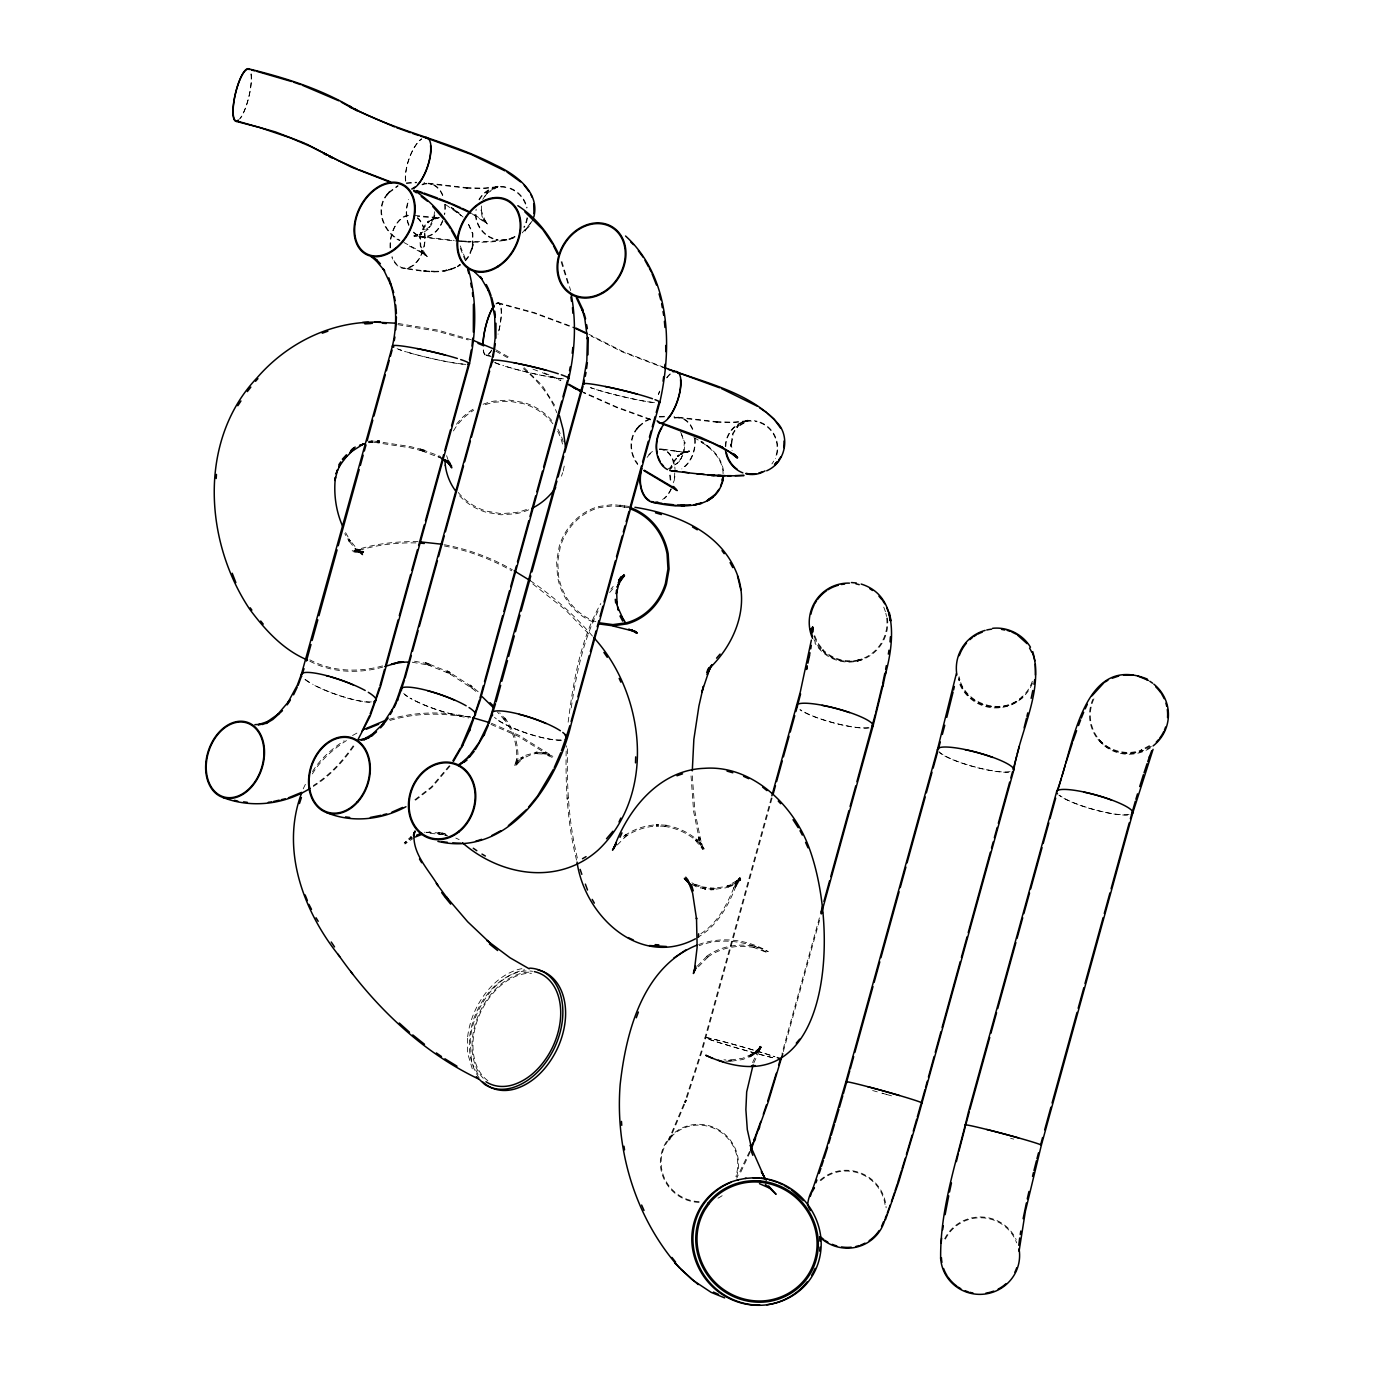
<?xml version="1.0" encoding="UTF-8"?>
<svg xmlns="http://www.w3.org/2000/svg" width="1374" height="1374" viewBox="0 0 1374 1374"><rect width="100%" height="100%" fill="white"/><g stroke="black" fill="none" stroke-linecap="round" stroke-linejoin="round"><path stroke-width="0.75" stroke-dasharray="5 3.75" d="M576.565 860.158C567.239 822.871 565.212 784.09 566.311 745.79M577.338 858.011C568.441 821.412 566.483 783.438 567.582 745.893M467.486 1038.263L467.521 1052.862L473.12 1071.634M434.562 211.768L433.634 218.294L429.272 227.122L429.839 226.435L419.637 234.473L420.976 233.975L413.9 235.744L454.244 240.381M472.347 245.894L472.398 233.528L468.431 224.323M472.879 245.98L472.914 233.391L467.16 221.248M481.467 205.963L481.364 212.558L481.072 209.982L485.743 222.124L483.322 218.827L487.718 223.55L472.124 213.193M568.149 722.174C573.336 681.521 580.36 639.666 600.799 603.529M571.24 707.833C576.153 674.686 582.971 641.194 598.051 611.001M465.168 260.442L469.135 255.203L472.192 246.581M465.546 260.82L469.616 255.478L472.725 246.719M563.237 470.99L564.319 465.666M670.976 466.954L670.598 468.757L673.14 462.677L679.58 455.241L677.622 456.58L682.294 453.351L680.302 454.725L689.456 451.411L682.62 452.956L688.855 452.012L683.462 452.269L681.057 458.401L677.056 463.656L677.657 462.952L667.919 469.084M434.837 215.134L431.556 224.632L427.486 230.008L428.087 229.303L419.86 234.971L421.183 234.456L413.883 236.122C444.3 239.608 475.267 245.311 505.838 240.192M471.677 249.123L472.862 243.353M472.192 249.278L473.412 243.421M669.756 470.114L672.676 462.403L679.237 454.811L677.296 456.151L682.019 452.905L680.027 454.262L689.353 450.878L682.466 452.441L688.838 451.462L676.712 451.393L679.495 451.548L661.529 449.006M771.295 797.865L701.221 1051.282L684.664 1102.377L685.574 1099.921L668.709 1139.699L671.525 1135.405L669.533 1137.5M772.068 798.071L701.977 1051.505L685.403 1102.618L686.313 1100.213L669.413 1140.042L672.126 1135.92L670.134 1138.015M819.385 917.884L781.995 1053.411M819.574 920.168L782.751 1053.635M561.468 476.16L562.653 472.708M752.591 1062.549L760.148 1046.181L756.524 1051.883L760.354 1046.593L755.82 1051.866L759.702 1047.95L748.366 1056.658L758.242 1050.045L754.343 1052.673M753.794 1062.978L761.265 1046.782L757.572 1052.587L761.385 1047.332L756.765 1052.724L760.612 1048.809L749.053 1057.688L759.032 1051.024L755.15 1053.618M749.586 1151.412L736.722 1178.153M750.307 1151.738L739.641 1174.564M303.207 788.831L305.938 783.197M482.721 199.402L488.285 191.02L486.568 192.961L497.938 186.143L494.039 187.517M532.734 220.183L524.954 231.09L529.385 226.023M387.468 193.734C374.157 208.693 383.037 232.361 399.645 240.656M387.897 194.06C374.776 208.796 383.586 232.051 399.937 240.192M484.678 196.637L488.663 191.381L486.963 193.339L498.109 186.658L494.176 188.032M522.12 232.91L530.776 222.932M637.433 427.761C627.763 438.615 629.464 456.288 639.339 466.439M637.862 428.087C629.189 437.825 629.687 453.575 637.673 463.57M312.499 771.587C320.314 758.895 331.787 748.95 344.118 740.775M312.345 773.888C320.657 760.062 333.058 749.345 346.42 740.586M410.483 837.487L411.187 836.491L404.214 842.983L411.496 837.762M411.479 838.14L412.114 837.23L404.918 843.945L415.292 837.024M353.187 745.824C342.401 761.265 329.399 775.468 313.341 785.516M353.857 746.254C342.607 762.33 328.953 777.169 311.967 787.25M449.35 765.644L431.264 787.01L412.423 801.66M449.985 766.091L431.814 787.577L412.835 802.33M388.602 192.446L397.893 185.524M388.997 192.824L398.117 186.022M638.567 426.472L644.87 421.097L649.988 418.744M638.962 426.85L645.162 421.56L650.194 419.242M697.357 966.059L707.335 955.909L705.635 957.077C719.873 946.205 738.972 942.633 756.284 946.858L753.897 946.222M698.404 966.798L708.16 956.854L706.425 958.056C720.354 947.407 739.075 943.904 756.043 948.043L753.605 947.407L767.671 952.749L755.717 946.738M610.898 589.102L613.199 586.423M609.627 592.503L614.144 587.265M617.304 844.958L627.059 835.134L624.157 837.59C634.067 830.136 646.33 826.135 658.696 825.997L656.274 825.877L666.235 826.427L663.797 826.289C676.266 827.869 688.134 833.314 697.442 841.764L694.076 838.741L703.076 849.579L699.194 842.743L702.131 848.273L698.284 837.642L699.967 842.554L693.612 811.399L690.967 774.833M386.403 195.005L389.666 191.192M386.833 195.331L390.044 191.587M636.368 429.032L639.631 425.219M636.797 429.358L640.009 425.614M524.576 230.712L528.956 225.697M1021.706 697.253L1022.462 696.584C1002.9 715.665 966.3 705.377 959.533 678.893L959.808 679.735L959.086 676.592M1022.239 697.837L1022.995 697.168C1003.02 716.644 965.682 706.133 958.777 679.117L959.052 679.958L958.313 676.747M623.556 836.543L626.218 834.207L623.384 836.594C633.483 829.003 646.003 824.932 658.61 824.778L656.257 824.658L666.321 825.224L663.934 825.087C676.661 826.701 688.786 832.249 698.284 840.871L694.952 837.9L704.141 848.96L700.293 842.176L703.299 847.827L699.469 837.264L701.187 842.296L694.866 811.261L692.238 774.867M700.895 933.685C719.255 921.885 728.34 901.739 736.138 882.245L733.493 888.154L739.693 877.763L735.142 883.001L740.208 877.711L734.85 882.417L739.985 878.879L727.327 886.093L732.445 884.306L725.403 886.642L710.581 888.6L715.699 888.463L700.723 886.677L705.944 888.171L693.612 883.568M457.353 266.316L460.05 264.478C443.51 275.59 421.99 270.42 403.664 267.93M457.628 266.796L460.376 264.907C443.733 276.14 422.041 270.987 403.595 268.462M697.013 937.772C717.949 925.99 729.13 904.315 737.323 882.692L734.626 888.72L740.723 878.501L736.086 883.86L741.136 878.57L735.657 883.379L740.775 879.858L727.859 887.209L732.96 885.423L725.764 887.827L710.65 889.82L715.734 889.682L700.465 887.862L705.652 889.339L691.328 883.843L696.652 887.037M1149.368 745.601L1140.935 750.221L1141.966 749.809C1126.817 755.923 1108.251 751.028 1098.084 738.233L1098.891 739.298M1149.832 746.254L1141.227 750.943L1142.241 750.548C1126.783 756.782 1107.839 751.801 1097.465 738.748L1098.29 739.796M352.534 735.519L359.232 731.792M752.179 1054.081L742.424 1058.358L727.619 1060.367L731.432 1060.23L723.909 1059.835M752.849 1055.146L742.802 1059.526L729.594 1061.432M671.147 468.5L669.808 468.998L680.233 460.805L679.649 461.475L684.115 452.458L684.905 442.428L684.973 443.338L680.233 430.938M439.491 217.384L430.354 220.699L432.329 219.325L427.658 222.554L429.615 221.214L423.175 228.651L420.65 234.731L421.011 232.927L419.963 237.96L420.341 236.156L420.805 245.98L425.682 254.997L422.694 252.06L427.572 256.096L420.289 250.858L422.78 252.644L403.887 242.494M508.912 238.956L513.429 237.393M509.05 239.488L513.584 237.908M743.987 421.543L747.903 420.169L736.533 426.988L738.233 425.047L732.686 433.428L730.796 446.636L730.504 444.06L732.084 450.569M744.141 422.058L748.057 420.702L736.911 427.366L738.628 425.425L733.184 433.634L731.329 446.584L731.037 444.008L732.582 450.38M698.645 944.556C721.281 936.106 747.611 939.404 768.238 951.684C747.009 941.619 721.659 936.982 699.16 945.69M857.118 660.379L863.198 658.575L861.756 659.022M857.307 661.152L863.456 659.331L862.03 659.76M389.185 719.392C415.549 711.509 444.008 710.993 470.75 717.245M390.01 720.423C415.395 712.866 442.737 712.316 468.551 717.984M436.314 218.088L432.655 218.93L438.89 217.968M435.661 217.71L427.331 222.124L429.289 220.785L424.566 225.576L420.118 234.576L420.478 232.79L419.431 237.874L419.791 236.07L420.289 246.101L422.694 252.369L421.423 249.965L425.287 255.358L422.299 252.421L427.28 256.543L419.963 251.287L422.488 253.108L406.223 244.332M443.733 270.661L446.808 269.974M448.216 269.63L451.393 268.926M443.802 271.193L446.962 270.506M448.302 270.163L451.548 269.441M382.539 665.909C358.717 672.625 331.907 671.731 309.837 659.829M382.831 667.077C358.751 673.861 331.649 672.951 309.339 660.928M497.233 186.795L482.326 188.135L464.326 187.585L467.177 187.723L424.085 182.69M497.319 187.328L482.326 188.685L464.309 188.118L467.126 188.255L424.016 183.223M505.752 239.66L488.783 241.515L468.087 241.309M747.198 420.822L732.273 422.162L714.274 421.612L717.142 421.749L674.05 416.717M747.284 421.371L732.29 422.711L714.274 422.144L717.073 422.282L673.981 417.249M858.544 659.949C845.886 662.869 831.991 658.85 822.854 649.627L823.661 650.52L817.805 642.912L814.043 634.084L814.559 636.54M858.716 660.722C845.8 663.711 831.631 659.606 822.305 650.194L823.112 651.07L817.118 643.307L813.837 635.836M368.885 441.552L372.423 441.071L368.575 441.209M369.005 442.754L372.526 442.273L368.61 442.411M426.558 832.541L430.217 832.06L424.463 832.249M406.326 182.879L416.494 182.192M406.412 183.412L416.494 182.742M659.348 416.511L666.442 416.219M659.434 417.043L666.459 416.769M437.087 217.521L413.505 215.289M437.087 218.071L417.301 216.457M368.472 441.226L379.636 440.848L373.917 441.054L410.362 446.584L425.476 450.449L419.413 448.68L440.659 456.477M368.438 442.428L379.688 442.05L373.848 442.256L410.087 447.769L425.184 451.634L419.001 449.813L444.128 459.277M418.057 541.648C396.657 541.287 375.068 543.572 354.732 550.527L360.572 549.394L352.156 550.854L363.784 551.489L357.326 550.407L362.53 552.056L355.608 548.655L363.595 553.98L355.797 547.47L348.773 538.814L350.456 541.167L343.981 529.78M415.927 542.902C395.317 542.541 374.587 545.049 355.007 551.678L360.727 550.579L352.208 552.073L363.612 552.674L357 551.575L362.083 553.19L355.007 549.703L362.839 554.924L354.921 548.329L347.794 539.535L349.443 541.837L344.771 533.61M426.335 832.232L443.459 833.228L437.945 832.507L447.718 834.722L442.548 833.125L446.533 834.499M430.045 833.4L443.304 834.413L437.688 833.692L447.409 835.89L442.136 834.258M456.031 240.519L464.172 241.085M461.303 241.463L464.172 241.618M468.036 241.841L470.973 241.996M423.484 270.712L426.215 270.85M431.299 271.107L434.287 271.262M423.415 271.245L426.198 271.399M431.247 271.64L434.304 271.794M725.712 1061.14L731.483 1061.449M461.372 240.931L470.973 241.463M629.275 506.456L612.77 504.584L598.755 506.508A58.962 54.668 -81.7 0 0 559.218 546.509L556.607 561.451L557.518 576.616A62.414 57.88 -81.7 0 0 595.509 622.851M629.137 507.659L612.77 505.804L599.047 507.676A57.777 53.586 -81.7 0 0 560.283 546.886L557.724 561.519L558.617 576.376A61.16 56.712 -81.7 0 0 595.852 621.701M414.519 661.22L430.526 664.226L425.373 662.594L451.754 673.191L447.34 670.873L473.583 687.824L470.148 685.008L478.221 691.792M412.303 662.216L430.217 665.394L424.944 663.728L451.222 674.291L446.722 671.903L472.862 688.803L469.358 685.918L477.413 692.685M398.099 323.474L437.585 330.052L472.519 340.082M397.876 324.659L437.31 331.237L468.208 339.928M661.444 449.538L686.45 452.424L683.462 452.269L684.355 442.497L684.441 443.407L681.521 434.047M619.829 505.065L626.784 506.474M619.691 506.267L626.51 507.659M444.42 544.739C468.225 549.239 491.325 557.689 512.33 569.763M444.369 545.959C467.967 550.424 490.862 558.84 511.695 570.794M498.041 302.727L534.383 312.654L576.17 328.18M497.92 303.259L534.228 313.169L575.946 328.678M486.379 354.904L490.26 355.832M486.259 355.437L494.039 357.292M664.569 367.579L622.92 351.555L588.914 334.311M666.407 368.782L622.697 352.053L591.215 336.132M650.623 419.328L616.737 406.979L583.503 392.191M650.434 419.843L616.531 407.477L583.28 392.689M491.411 723.274L518.874 735.296L552.88 756.353L543.039 752.265L546.268 752.969L534.709 752.402L537.234 752.025L525.795 755.236L520.557 758.19L523.013 756.748L514.683 764.648L517.311 761.574L514.597 765.988L516.796 758.465L516.452 761.643C517.981 746.34 513.344 730.659 503.743 718.654L505.701 721.333L497.457 712.041M490.965 724.407L518.273 736.327L552.314 757.418L542.678 753.416L546.079 754.171L534.744 753.605L537.457 753.21L531.721 754.326L521.124 759.238L523.717 757.727L515.559 765.455L518.307 762.244L515.645 766.572L517.998 758.62L517.654 761.728C519.217 746.151 514.494 730.178 504.722 717.932L506.628 720.56L499.724 712.78M532.992 369.177L538.642 371.289M544.344 372.921L560.918 380.1M542.335 372.697L560.695 380.598M437.963 456.46L442.583 458.572M455.824 838.071L459.139 839.583M496.272 350.044L511.128 358.494M495.688 351.109L507.607 357.687M471.832 213.657L487.375 223.962L482.892 219.136L485.297 222.433L482.119 216.542L480.677 209.243M445.64 204.606L461.097 215.563M693.853 437.602C707.696 444.918 722.999 456.872 723.085 474.082M691.912 882.795L697.253 885.99M530.227 580.635C553.31 596.247 574.298 614.968 592.469 636.093M532.82 583.95L564.903 609.352L590.133 635.303M452.527 208.213L465.047 218.689M723.463 470.732C721.779 457.782 711.766 447.907 701.169 441.294L703.711 443.132M451.204 207.268L453.746 209.106M456.512 211.081L459.139 212.97M450.93 207.732L453.403 209.518M456.22 211.527L458.796 213.382M706.459 445.107L709.087 446.997M700.877 441.758L703.368 443.544M706.167 445.554L708.744 447.409M487.907 1080.771C475.095 1071.273 471.832 1053.806 473.257 1038.761A56.111 36.789 -66.8 0 1 481.398 1010.732C489.488 994.656 502.747 979.937 520.42 974.647A66.192 43.401 -66.8 0 1 531.463 973.307M524.095 367.682L542.249 385.544L555.491 406.567M523.357 368.644C537.732 380.409 549.961 395.265 556.779 412.647M483.27 1078.264C473.412 1067.924 471.127 1052.673 472.347 1038.95A57.261 37.545 -66.8 0 1 480.66 1010.337C488.921 993.934 502.437 978.923 520.488 973.513A67.549 44.294 -66.8 0 1 531.755 972.157M478.066 1074.348L472.519 1064.111M479.097 1077.834C470.938 1066.344 468.414 1051.591 469.599 1037.765A57.261 37.545 -66.8 0 1 477.912 1009.151C486.173 992.749 499.689 977.738 517.74 972.328A67.549 44.294 -66.8 0 1 532.597 971.315M460.29 245.929L465.614 259.394M460.342 248.162L464.859 259.617M561.897 261.575L570.691 290.584M561.159 261.85L568.905 286.771M446.619 455.67L447.752 459.019M670.77 480.007L670.031 473.463M670.237 480.127L669.499 473.463M471.402 1060.831L470.234 1039.448A60.233 39.485 -66.8 0 1 478.976 1009.358C487.633 992.165 501.785 976.416 520.694 970.748A70.521 46.235 -66.8 0 1 524.679 969.855M568.338 797.762L568.372 798.62M567.084 797.796L567.119 798.672M820.707 1180.695A38.747 38.008 27.9 0 1 885.337 1207.832M820.175 1180.111A39.537 38.781 27.9 0 1 886.127 1207.798M891.554 1095.834A39.537 1.288 15.6 0 1 882.039 1093.206M877.299 1091.866A39.537 1.288 15.6 0 1 872.645 1090.527M886.762 1094.494A38.747 1.254 15.6 0 1 882.074 1093.189M1008.602 772.171A39.554 7.351 15.3 0 1 972.122 766.297A39.554 7.351 15.3 0 1 939.713 752.797M1010.079 771.638A38.764 7.214 15.3 0 1 972.191 766.177A38.764 7.214 15.3 0 1 939.112 751.681M1032.509 683.05A39.537 39.417 48.5 0 1 958.537 681.367M1032.338 681.246A38.747 38.627 48.5 0 1 958.777 679.563M495.997 304.032A26.501 6.836 -76.6 0 1 497.938 334.054M491.583 350.044A26.501 6.836 -76.6 0 1 483.15 347.811M496.083 303.517A27.051 6.973 -76.6 0 1 498.058 334.14M491.583 350.473A27.051 6.973 -76.6 0 1 482.978 348.206M658.404 394.338A27.051 10.116 -71.6 0 1 659.537 391.143M666.785 377.524A27.051 10.116 -71.6 0 1 671.577 372.732M658.593 394.39A26.501 9.91 -71.6 0 1 659.709 391.264M666.819 377.919A26.501 9.91 -71.6 0 1 671.508 373.23M725.283 446.447A27.051 26.158 76.2 0 1 757.022 421.217M760.166 422.179A27.051 26.158 76.2 0 1 775.623 458.435M725.798 446.481A26.518 25.642 76.2 0 1 756.919 421.749M759.994 422.694A26.518 25.642 76.2 0 1 775.142 458.229M773.699 461.166A26.518 25.642 76.2 0 1 771.896 463.897M683.96 418.864A27.051 19.339 -82.1 0 1 692.788 429.049M695.072 438.306A27.051 19.339 -82.1 0 1 681.813 468.912M674.428 417.627A27.051 19.339 -82.1 0 1 681.693 417.936M683.788 419.379A26.501 18.961 -82.1 0 1 692.444 429.341M694.677 438.426A26.501 18.961 -82.1 0 1 681.693 468.414M674.462 418.16A26.501 18.961 -82.1 0 1 681.573 418.452M659.348 448.937A27.051 17.244 -80.7 0 1 675.046 469.547M674.857 476.246A27.051 17.244 -80.7 0 1 673.603 482.892M671.319 489.11A27.051 17.244 -80.7 0 1 664.363 498.659M648.734 454.76A27.051 17.244 -80.7 0 1 652.787 451.256M659.314 449.47A26.501 16.9 -80.7 0 1 674.376 466.525M674.737 472.931A26.501 16.9 -80.7 0 1 673.277 482.755M671.044 488.835A26.501 16.9 -80.7 0 1 662.199 499.741M647.12 457.387A26.501 16.9 -80.7 0 1 652.89 451.754M250.961 74.23A26.501 6.836 -76.6 0 1 248.402 98.413A26.501 6.836 -76.6 0 1 239.402 119.109M251.15 73.818A27.051 6.973 -76.6 0 1 240.467 118.216M405.485 181.162A27.051 10.116 -71.6 0 1 421.629 138.705M405.742 180.801A26.501 9.91 -71.6 0 1 421.56 139.186M515.078 236.86A27.051 26.158 76.2 0 1 496.014 239.797M492.888 238.836A27.051 26.158 76.2 0 1 475.352 212.438M478.908 199.573A27.051 26.158 76.2 0 1 507.109 187.208M510.235 188.169A27.051 26.158 76.2 0 1 527.101 207.817M527.479 217.934A27.051 26.158 76.2 0 1 524.233 227.431M514.803 236.397A26.518 25.642 76.2 0 1 496.134 239.282M493.06 238.337A26.518 25.642 76.2 0 1 476.16 209.157M479.354 199.848A26.518 25.642 76.2 0 1 507.006 187.723M510.063 188.667A26.518 25.642 76.2 0 1 526.586 207.938M526.963 217.848A26.518 25.642 76.2 0 1 523.769 227.157M433.995 184.837A27.051 19.339 -82.1 0 1 443.871 197.925M445.107 204.279A27.051 19.339 -82.1 0 1 444.678 214.361M442.892 220.836A27.051 19.339 -82.1 0 1 419.774 236.465M417.507 235.538A27.051 19.339 -82.1 0 1 413.368 232.481M408.696 225.353A27.051 19.339 -82.1 0 1 408.628 199.522M422.041 184.339A27.051 19.339 -82.1 0 1 431.728 183.91M433.841 185.335A26.501 18.961 -82.1 0 1 443.51 198.165M444.729 204.382A26.501 18.961 -82.1 0 1 444.3 214.275M442.548 220.63A26.501 18.961 -82.1 0 1 419.894 235.933M417.679 235.023A26.501 18.961 -82.1 0 1 411.857 230.008M409.023 225.044A26.501 18.961 -82.1 0 1 408.971 199.745M422.11 184.855A26.501 18.961 -82.1 0 1 431.608 184.425M417.593 217.659A27.051 17.244 -80.7 0 1 419.07 259.205A27.051 17.244 -80.7 0 1 391.848 257.075M390.079 247.904A27.051 17.244 -80.7 0 1 409.4 214.911M417.387 218.14A26.501 16.9 -80.7 0 1 418.847 258.844A26.501 16.9 -80.7 0 1 392.174 256.783M390.422 247.784A26.501 16.9 -80.7 0 1 411.496 215.512M945.381 1239.142A38.747 37.905 -8.9 0 1 1016.64 1242.869M944.659 1238.798A39.537 38.678 -8.9 0 1 1016.159 1239.588M1013.703 1139.098A38.747 1.271 14.9 0 1 1010.646 1138.325M1127.625 815.005A39.554 7.351 15.7 0 1 1091.248 808.891A39.554 7.351 15.7 0 1 1058.873 795.134M1129.084 814.49A38.764 7.196 15.7 0 1 1093.652 809.423A38.764 7.196 15.7 0 1 1059.594 795.271M1150.416 747.834A39.537 39.314 -37.8 0 1 1092.794 699.383M1151.326 746.271A38.747 38.524 -37.8 0 1 1094.202 698.215M561.519 740.243A39.537 8.089 18.5 0 1 498.058 720.405M560.867 739.951A38.747 7.935 18.5 0 1 498.676 720.508M496.358 718.86A38.747 7.935 18.5 0 1 494.52 717.331M652.564 402.462A39.554 3.074 13.5 0 1 590.27 387.623M654.453 402.548A38.764 3.006 13.5 0 1 590.889 387.726M470.303 716.799A39.537 7.797 19 0 1 409.95 698.129M407.082 696.36A39.537 7.797 19 0 1 404.677 694.677M469.65 716.507A38.747 7.643 19 0 1 410.5 698.198M407.7 696.481A38.747 7.643 19 0 1 403.509 693.286M561.537 378.777A39.554 3.263 13.1 0 1 502.249 365.364M499.226 364.35A39.554 3.263 13.1 0 1 494.537 362.53M563.443 378.829A38.764 3.195 13.1 0 1 502.815 365.45M499.861 364.453A38.764 3.195 13.1 0 1 495.258 362.667M699.091 1201.615A38.747 37.854 43.5 0 1 661.375 1158.127A38.747 37.854 43.5 0 1 707.747 1126.199A38.747 37.854 43.5 0 1 735.777 1176.367M722.14 1195.689A39.537 38.627 43.5 0 1 717.967 1198.18M699.091 1202.405A39.537 38.627 43.5 0 1 660.585 1158.024A39.537 38.627 43.5 0 1 707.919 1125.443A39.537 38.627 43.5 0 1 736.516 1176.625M772.841 1057.74A39.537 1.305 15.9 0 1 729.714 1045.854A39.537 1.305 15.9 0 1 705.188 1037.525M705.704 1037.507A39.537 1.305 15.9 0 1 735.433 1044.893A39.537 1.305 15.9 0 1 774.936 1056.761M772.24 1057.568A38.747 1.271 15.9 0 1 729.989 1045.906A38.747 1.271 15.9 0 1 705.944 1037.748M706.459 1037.731A38.747 1.271 15.9 0 1 735.588 1044.979A38.747 1.271 15.9 0 1 774.301 1056.589M869.089 727.945A39.554 7.351 15 0 1 833.898 723.016A39.554 7.351 15 0 1 799.874 709.671M868.402 727.705A38.764 7.196 15 0 1 833.932 722.879A38.764 7.196 15 0 1 800.561 709.791M887.484 617.974A39.537 39.262 73.2 0 1 814.816 642.809M886.694 618.077A38.747 38.472 73.2 0 1 813.94 639.545M883.722 607.153A38.747 38.472 73.2 0 1 885.388 611.722M885.818 613.285A38.747 38.472 73.2 0 1 886.47 616.462M369.572 702.234A39.537 7.66 19.3 0 1 312.156 684.132M309.081 682.346A39.537 7.66 19.3 0 1 304.324 678.996M371.306 701.874A38.747 7.505 19.3 0 1 312.688 684.2M309.665 682.431A38.747 7.505 19.3 0 1 303.465 677.708M465.855 364.385A39.554 3.349 13 0 1 404.506 351.366M401.191 350.301A39.554 3.349 13 0 1 398.34 349.288M401.792 350.387A38.764 3.28 13 0 1 396.708 348.515M462.866 364.041A38.764 3.28 13 0 1 405.038 351.452M456.477 424.24A58.962 55.321 -18.9 0 1 476.263 407.425M483.116 404.265A58.962 55.321 -18.9 0 1 494.005 401.122L509.067 400.04L523.872 402.565A62.414 58.567 -18.9 0 1 552.726 421.646M557.878 429.117A62.414 58.567 -18.9 0 1 563.357 442.428M528.681 509.84A58.962 55.321 -18.9 0 1 516.04 513.704L500.978 514.786L486.173 512.262A62.414 58.567 -18.9 0 1 458.487 494.588M458.263 492.476A61.16 57.399 -18.9 0 0 486.551 511.145L501.046 513.636L515.817 512.571A57.777 54.221 -18.9 0 0 528.2 508.792M557.672 431.23A61.16 57.399 -18.9 0 1 562.979 446.172M552.88 423.759A61.16 57.399 -18.9 0 0 523.477 403.681L508.981 401.191L494.228 402.256A57.777 54.221 -18.9 0 0 481.827 406.034M453.454 430.921A57.777 54.221 -18.9 0 1 473.635 410.276M521.931 968.67A70.521 46.235 -66.8 0 0 517.946 969.563C499.037 975.214 484.885 990.98 476.228 1008.173A60.233 39.485 -66.8 0 0 467.486 1038.263"/><path stroke-width="1.5" d="M679.701 1268.15C635.647 1218.652 614.985 1150.399 620.155 1084.618C625.96 1032.114 642.723 967.279 696.618 945.26M396.399 317.068L395.798 329.76M698.524 937.257L698.593 933.822M616.273 844.237L612.495 850.163L616.359 842.743L613.663 848.754C627.626 809.338 659.486 769.887 704.364 768.324C745.447 765.249 781.205 794.533 800.338 828.711C841.335 900.039 841.386 1118.196 705.721 1055.266L712.728 1058.444M692.29 770.848L693.853 739.401L698.919 706.013L703.385 686.399L701.959 691.861L709.74 668.64L707.112 674.531L711.869 665.05M495.911 338.193L495.962 323.251M635.492 762.862L635.698 756.868M812.463 631.473L812.704 626.87L812.274 632.779M216.199 478.496L216.457 474.408M1035.395 675.046L1035.361 664.054M587.986 354.835L588.209 337.557L588.312 339.172M664.741 368.472L664.999 364.265M890.043 641.881L890.404 636.849M533.988 213.623L533.713 203.713M783.953 447.649L784.039 441.054M941.19 1243.144L941.602 1238.111M1019.061 1251.285L1025.382 1211.301L1041.355 1145.195L1132.829 812.755L1153.078 749.311M471.969 346.093L472.759 338.107M473.343 332.113L473.412 304.324M616.256 593.705L616.617 590.064L617.115 604.732L615.896 599.699L618.386 610.125M495.293 343.861L493.232 357.051M572.202 353.29L572.838 347.45M1018.769 1245.308L1019.697 1237.957M586.578 368.524L587.368 362.65M663.041 381.182L663.608 376.94M1033.987 684.286L1034.691 679.804M942.667 1229.764L943.285 1225.831M1020.247 1234.487L1020.796 1231.018M811.364 640.112L800.338 691.792L771.862 795.804M810.729 648.854L811.295 645.402M888.343 654.127L888.978 650.211M616.376 593.723L619.434 581.391L617.098 587.282L624.071 574.676L619.863 581.047L624.535 575.62L618.18 582.679M945.123 1214.668L948.713 1195.861M394.252 340.632L394.922 337.008M469.393 359.851L471.23 350.026M809.234 656.703L809.99 652.77M885.629 669.293L886.333 665.583M885.406 674.342C893.701 644.148 899.609 595.921 861.154 584.053M568.029 378.314L568.767 374.484M569.506 370.654L570.244 366.824M1023.115 1218.704L1026.378 1202.971M722.312 479.921L722.827 477.379L722.157 480.608M653.543 502.489C676.626 507.865 715.906 510.922 722.672 480.745M722.844 480.007L723.359 477.448L722.157 483.304M583.641 384.188L584.448 380.272M585.255 376.356L586.045 372.457M533.833 217.006C540.291 191.776 515.01 174.017 495.275 164.932C450.157 141.591 399.353 132.282 354.303 108.752L356.862 110.092L348.979 105.918L351.607 107.309C319.695 88.503 283.886 77.408 248.076 68.7M807.105 666.957L806.572 669.481L807.328 665.875M821.274 913.968L872.988 726.211L883.43 683.565M807.895 663.178L809.492 655.638M882.658 683.428L884.839 673.191M882.898 686.141L886.041 671.268M956.39 673.518L937.497 749.397L845.903 1081.785L826.822 1147.05L812.532 1189.609M1031.153 698.336L1032.801 690.521M949.503 1192.065L951.461 1182.945M953.556 690.057L954.363 686.502M1027.254 1198.884L1028.954 1191.498M882.125 685.952L875.873 712.093M953.075 692.067L946.789 717.417M1026.928 716.386L1027.769 712.866M956.39 1161.614L958.331 1153.61M1032.527 1176.367L1033.454 1172.52M1024.094 727.877L1026.515 718.138M958.846 1151.567L965.183 1127.109M1033.952 1170.562L1036.425 1160.79M798.105 703.454L800.595 693.904M856.878 781.703L875.358 714.085M942.341 734.437L944.762 725.283M1017.344 753.897L1019.353 746.254M1147.29 679.065C1080.651 652.152 1072.854 752.797 1056.64 791.699L968.55 1111.497C957.094 1160.068 939.747 1208.931 940.675 1259.305M1036.923 1158.832L1038.486 1152.889M965.716 1125.066L969.305 1111.703M1040.582 1144.989L1042.591 1137.517M938.27 749.603L940.314 741.977M1013.085 769.698L1016.829 755.803M306.471 661.014L311.005 644.543M312.138 640.439L317.823 619.846M318.957 615.724L337.094 549.858M338.227 545.736L359.215 469.582M360.349 465.46L363.183 455.172M364.316 451.05L366.016 444.867M367.15 440.762L372.818 420.169M373.951 416.047L385.287 374.879M386.42 370.774L389.254 360.469M390.388 356.364L392.088 350.181M379.928 685.918L384.48 669.413M385.613 665.274L398.134 619.846M399.267 615.707L410.637 574.418M411.771 570.279L417.473 549.634M418.606 545.512L424.291 524.851M425.425 520.729L443.63 454.639M444.764 450.517L450.449 429.856M451.599 425.734L468.654 363.784M405.09 678.138L411.341 655.484M412.475 651.362L418.143 630.752M419.276 626.63L437.447 560.695M438.581 556.573L444.266 535.963M445.399 531.841L463.553 465.906M464.687 461.784L470.372 441.174M471.505 437.052L489.659 371.117M490.793 366.995L492.51 360.812M479.955 698.078L483.356 685.695M484.507 681.573L502.678 615.552M503.811 611.43L509.496 590.803M510.647 586.664L516.315 566.036M517.466 561.914L528.818 520.66M529.952 516.538L535.637 495.894M536.77 491.772L542.455 471.145M543.589 467.023L561.777 401.002M562.911 396.88L567.462 380.375M496.134 701.874L500.686 685.368M501.819 681.246L507.504 660.619M508.638 656.497L514.323 635.853M515.456 631.731L520.007 615.226M521.141 611.104L530.793 576.032M531.927 571.91L556.934 481.14M558.067 477.018L563.752 456.391M564.886 452.252L583.074 386.249M571.069 721.556L576.736 700.946M577.87 696.824L589.223 655.621M590.356 651.499L596.041 630.889M597.175 626.767L598.875 620.584M600.009 616.462L602.842 606.157M603.993 602.035L615.346 560.815M616.479 556.71L622.147 536.1M623.281 531.978L624.981 525.795M626.115 521.673L628.966 511.368M630.099 507.246L641.452 466.026M642.585 461.904L648.253 441.312M649.387 437.19L651.104 431.007M652.238 426.885L655.072 416.58M656.205 412.458L658.472 404.214M773.201 793.949L775.468 785.705M776.602 781.583L782.27 760.99M783.42 756.868L789.088 736.258M790.222 732.136L794.756 715.665M795.889 711.543L797.607 705.36A38.764 7.196 15 0 0 797.435 706.253M821.085 911.701L822.786 905.5M823.919 901.378L829.604 880.751M830.738 876.612L848.926 810.591M850.059 806.469L855.744 785.842M850.3 1068.955L853.701 1056.589M854.834 1052.467L873.005 986.532M874.139 982.41L879.807 961.817M880.94 957.695L899.111 891.76M900.245 887.638L905.913 867.046M907.046 862.924L925.217 796.989M926.351 792.867L932.019 772.257M933.152 768.135L937.686 751.664M925.561 1087.435L927.278 1081.235M928.412 1077.113L934.097 1056.486M935.23 1052.347L940.915 1031.719M942.049 1027.597L960.237 961.577M961.371 957.455L967.056 936.81M968.189 932.688L990.345 852.223M991.496 848.101L993.196 841.901M994.329 837.779L997.181 827.457M998.314 823.335L1009.667 782.081M1010.817 777.942L1012.518 771.759M969.872 1109.642L989.761 1037.439M990.912 1033.317L996.579 1012.672M997.73 1008.55L1015.901 942.53M1017.052 938.408L1022.737 917.763M1023.87 913.641L1029.555 893.014M1030.689 888.892L1042.059 847.621M1043.192 843.499L1048.877 822.854M1050.011 818.732L1055.696 798.105M1044.669 1129.84L1050.904 1107.186M1052.055 1103.064L1077.01 1012.398M1078.161 1008.276L1083.828 987.683M1084.962 983.561L1103.116 917.626M1104.267 913.504L1109.934 892.894M1111.068 888.789L1129.222 822.854M1130.373 818.732L1135.336 801.179M843.344 1093.824L849.785 1070.81M921.284 1102.824L924.994 1089.496M885.491 1219.683L898.562 1182.499L918.055 1117.234L1013.84 769.904C1019.783 731.208 1043.931 691.122 1032.767 651.637M917.3 1117.01L920.717 1104.851M750.994 1149.969L768.427 1101.364L782.751 1053.635M839.462 1107.427L842.794 1095.782M913.246 1131.18L916.716 1119.037M1057.963 789.93L1061.363 778.079M778.629 1065.194L780.38 1059.114A38.747 1.271 15.9 0 0 779.642 1058.581M835.031 1122.627L838.896 1109.368M912.078 1135.13L906.376 1154.469M831.236 1135.319L834.482 1124.43M1061.93 776.19L1065.331 764.837M1135.869 799.273L1137.5 793.846M776.293 1073.283L767.671 1101.124M753.107 1064.833L746.683 1091.883L745.876 1109.625L747.301 1129.583L752.093 1150.742L750.221 1145.246L764.476 1177.552L761.333 1171.644L766.263 1180.266M828.797 1143.305L830.617 1137.329M901.962 1168.965L905.243 1158.265M824.108 1158.316L827.577 1147.29M897.806 1182.258L901.43 1170.751M1065.88 763.068L1072.39 742.87M1139.681 786.581L1143.426 774.661M493.026 711.612L495.516 703.814M566.672 735.622L569.866 725.609M821.549 1166.251L823.473 1160.309M895.024 1190.88L897.256 1183.976M301.593 793.107C280.296 849.561 303.499 911.769 339.722 956.579M299.463 803.532L301.421 797.504M401.345 689.593L404.471 680.044M474.751 714.325L479.389 700.139M302.194 674.325L304.049 668.691M375.772 698.524L379.327 687.721M1144.027 772.823L1147.05 763.686M763.309 1114.262L766.434 1104.885M819.162 1173.43L820.913 1168.244M891.434 1201.632L894.474 1192.598M720.56 486.276L721.642 483.15M760.852 1121.321L753.742 1140.832L754.824 1137.947M488.989 723.308L492.407 713.553A38.747 7.935 18.5 0 0 492.527 714.635M561.434 750.771L566.036 737.615M1073.008 740.964L1076.615 730.693M1147.737 761.711L1149.798 755.82M815.933 1182.756L816.912 1179.974M890.3 1204.861L887.261 1213.173M396.485 700.654L404.334 677.914L491.737 360.623L493.901 349.408L495.121 338.141L494.726 315.951L494.898 317.394L490.93 297.643L487.667 288.746L488.732 291.151L480.247 276.569L482.137 279.18L474.167 271.571M400.658 691.483L397.223 700.946L397.756 699.795M474.047 716.249L461.338 746.426M469.358 731.123L480.144 700.362L568.802 378.485C574.95 351.126 576.445 322.495 571.326 294.826M298.106 685.386L301.507 676.163M370.121 713.965L375.171 700.311A38.747 7.505 19.3 0 1 374.449 701.049M636.282 1017.773L638.395 1012.037M754.463 1141.141L755.563 1138.204M758.826 1129.308L759.753 1126.852M1078.521 725.524L1080.617 719.942M1149.265 757.177L1151.738 750.633M750.977 1147.891L753.055 1142.601M1081.304 718.087L1083.691 712.299M885.354 1217.948L886.522 1215.166M488.32 725.249L483.803 735.571L484.558 733.922L475.318 749.637M554.272 767.534L560.764 752.66M620 837.316L621.993 832.884M619.021 821.978L620.808 818.08M1085.202 708.847L1087.315 704.295M391.916 710.444L397.034 699.469M394.149 707.507L396.451 702.578M453.54 761.23L462.763 745.24M462.025 746.803L469.908 729.955M706.683 672.47L708.795 667.953M293.572 694.815L297.196 687.258M361.912 731.5L369.4 715.906M414.158 833.812L413.437 835.289L415.051 831.012L413.849 835.667L414.227 832.404C411.582 853.168 428.448 869.33 438.117 885.783L436.331 883.362L448.336 899.592L446.395 896.93L467.658 921.748L490.226 943.148L486.843 940.383L510.029 957.781L529.248 968.825M553.516 769.182L537.56 796.027L528.526 807.156M392.638 708.864L381.886 725.283L383.552 723.411L371.203 735.348L373.745 733.493L363.87 739.057L367.305 738.147L360.881 739.762L364.557 739.435L358.236 739.847M390.268 714.48L392.311 710.993M452.888 760.801L460.273 748.229M290.395 700.019L287.166 704.862M358.236 739.075L370.138 716.215L380.684 686.158L469.427 363.955C476.417 332.302 477.036 298.725 467.899 267.432M338.674 467.074L340.443 464.223L336.012 473.875L337.54 469.805L335.05 480.471L335.428 477.173C333.538 493.764 335.874 510.819 342.573 526.139M695.467 969.065L693.561 972.053L695.948 967.708L693.389 973.531L695.622 965.939L694.299 971.092L697.15 947.15L696.498 917.849L696.549 919.051L692.616 893.169L688.288 881.249L691.431 887.175L686.158 879.034L690.332 884.787L684.355 878.312L688.477 882.056M711.921 664.758L707.507 670.186C734.764 645.162 751.698 604.388 734.815 568.784C717.176 530.416 674.17 513.429 634.943 507.298M619.039 580.154L621.031 577.063M237.822 405.725L240.948 400.985M338.777 464.859L340.769 461.836M338.777 467.005L346.883 455.945L343.208 460.032L354.372 448.937L349.872 452.544L363.406 444.06L359.696 445.434M620.928 577.132L618.832 580.309L622.405 576.153M719.1 489.23L715.115 494.468L707.318 500.342L709.946 498.556M778.903 459.723L780.741 456.958M766.692 470.784C783.85 463.502 790.187 440.367 779.453 425.287C751.063 391.693 703.832 382.831 664.569 367.579M1091.969 695.862L1103.872 682.809M384.789 722.638L388.224 717.949M247.337 391.59L250.841 387.125M469.564 757.04L474.236 751.286M796.267 1043.158L799.651 1039.173M606.501 838.741L612.89 831.253M716.558 658.163L720.062 654.093M774.919 465.116L779.333 460.05M255.53 381.302L257.917 378.64M807.122 1281.925C797.281 1294.411 782.51 1302.638 766.795 1304.75M380.529 727.859L384.136 723.926M342.349 459.208L346.437 454.777M282.46 710.667L272.945 719.426L266.092 723.531M526.603 809.492L508.346 825.637M350.696 450.672L353.582 448.061M371.701 735.966L376.528 731.861M464.412 761.952L467.005 759.822L458.401 765.61M352.191 449.315L355.196 447.048M707.593 500.823L713.003 497.096M685.849 949.949L673.878 957.97M367.665 738.319L372.56 735.193M1105.228 681.951L1107.942 680.25M310.163 788.35C284.538 804.529 251.236 808.582 222.846 797.452M582.49 858.716L586.063 856.637M362.581 729.938L385.544 720.354M458.074 764.889L463.862 761.797L460.651 763.618L469.753 755.597L467.795 757.984L478.976 742.647L487.581 724.974L491.652 713.312L582.868 383.999L586.835 360.606L587.419 337.592L587.522 339.241L584.826 318.905L582.301 309.785L583.229 312.568L576.341 297.763M491.84 835.512L500.771 830.738M695.45 938.803C639.889 968.258 584.723 916.218 577.046 862.065M730.831 1182.344C718.654 1187.376 708.194 1196.325 701.41 1207.626A60.233 57.863 83.4 0 0 692.908 1237.905C692.548 1259.7 703.9 1280.946 721.762 1293.277A70.521 67.738 83.4 0 0 759.891 1305.18M405.965 806.727C382.041 819.746 352.431 823.215 326.909 812.755M364.127 739.813L369.039 737.649M391.882 812.171L402.582 807.431M267.14 722.758L262.451 724.527M288.385 797.813L301.576 792.386M366.429 729.165L378.657 724.235M416.511 835.237L421.663 833.159M415.292 837.024L422.11 834.276M1112.305 678.206L1118.728 676.025M322.237 333.212L327.871 331.203M359.49 445.519L364.488 443.733M677.004 775.778L682.569 773.837M738.37 1179.837C722.552 1183.443 708.623 1193.851 700.311 1207.746A60.233 57.863 83.4 0 0 691.809 1238.026C691.448 1259.821 702.801 1281.049 720.663 1293.398A70.521 67.738 83.4 0 0 758.792 1305.3C780.363 1305.403 801.712 1294.068 812.669 1275.312A60.233 57.863 83.4 0 0 821.171 1245.033C821.532 1223.238 810.179 1201.992 792.317 1189.661A70.521 67.738 83.4 0 0 754.189 1177.758L745.103 1178.411M475.541 841.283L481.621 839.325M384.634 666.545L397.292 662.869L391.453 663.986L403.578 662.131L397.704 662.302L408.112 662.045M381.045 815.297L370.362 817.427M382.934 814.816L386.729 813.855M695.175 504.344L701.358 502.953M273.563 801.471L279.197 800.183M281.206 799.72L285.208 798.792M693.767 505.237L696.91 504.533M698.267 504.189L701.513 503.468M737.271 1179.957L746.202 1178.291M368.421 322.272C325.604 323.903 284.847 345.595 257.058 377.816C198.32 439.697 204.245 540.583 249.192 608.476L250.892 610.829C265.938 630.821 283.886 650.297 307.501 660.018M268.291 802.313L271.691 801.901M751.526 1065.829L755.271 1065.571M743.781 475.198L735.073 475.644M743.798 475.73L717.984 475.868M1123.503 675.132L1133.189 675.184M254.894 724.648L261.61 724.287L258.14 724.699L268.531 721.333L265.714 722.844L278.974 713.553L276.895 715.304L288.815 701.393L287.613 703.059L297.385 685.059L301.456 674.05L392.466 345.887C397.12 325.226 396.897 303.259 390.199 283.061L390.903 285.071L383.14 268.634L384.668 270.936L374.363 258.621L376.665 260.905L370.843 256.474M677.348 504.945L690.538 504.962M460.771 843.207L452.716 842.932M992.595 628.313C1007.503 626.681 1022.823 634.341 1030.483 647.223M374.638 322.1L396.176 323.216M362.53 322.461L380.478 321.894M372.406 323.354L364.557 323.594L370.671 323.422M727.31 475.679L731.26 475.696M718.052 475.335L725.18 475.61M707.765 474.683L714.119 475.112M672.126 471.007L714.119 475.644M681.264 505.134L684.252 505.288M673.38 505.288L676.163 505.426M681.212 505.666L684.269 505.821M655.14 944.642L658.816 944.848M711.32 474.957L720.921 475.49M711.268 475.49L720.938 476.022M649.455 945.552L657.133 945.999M658.747 946.051L666.442 946.497M382.367 323.233L386.317 323.508M851.416 582.542L856.328 582.988M696.687 473.687L704.209 474.408M420.152 541.854L442.531 544.31M420.066 543.056L424.24 543.486M664.037 503.657L673.449 504.739M442.05 841.678L447.392 842.296M345.509 816.912L349.7 817.444M243.542 801.849L247.372 802.347M682.62 471.969L688.803 472.776M655.707 502.3L661.959 503.313M599.184 622.766L612.924 624.62L626.647 622.731A57.777 53.586 -81.7 0 0 665.394 583.538L667.953 568.888L667.077 554.031A61.16 56.712 -81.7 0 0 629.824 508.724M598.909 623.933L612.924 625.823L626.939 623.916A58.962 54.668 -81.7 0 0 666.476 583.898L669.086 568.973L668.176 553.808A62.414 57.88 -81.7 0 0 630.168 507.573M613.199 626.063L635.767 631.679L628.622 629.258L637.158 632.761L632.006 630.237L636.952 633.328L632.109 630.151M472.69 717.692L489.505 722.621M234.404 800.303L237.805 801.111M251.373 70.04L254.808 70.864M236.414 120.878L275.453 131.938L304.753 143.205M236.294 121.41L259.944 127.593L290.584 137.95L310.747 146.571L351.418 167.147L391.659 182.794M256.509 71.276L291.546 81.513M437.894 841.386C508.311 858.08 557.449 783.3 571.258 723.84L659.812 402.342C672.401 346.66 670.821 277.136 625.565 236.019M727.035 771.106L732.789 772.772M655.467 512.811L661.375 514.563M718.276 1060.213L723.686 1061.896M759.478 1183.667L770.264 1188.441L765.37 1184.474M420.169 135.992L426.971 138.224M668.434 369.469L675.235 371.701M472.519 340.082L494.743 349.339M1137.947 676.128L1146.912 679.752M428.911 138.877L471.419 154.506L505.014 170.908M416.614 190.591L422.076 192.429M416.425 191.106L450.449 203.764L470.956 213.21M661.117 422.797L700.62 437.293L722.879 447.598L720.354 446.258L735.622 455.481M659.108 422.694L712.247 442.995L728.649 451.496L737.34 457.989L734.935 455.721M412.389 133.364L418.469 135.442M293.366 82.114L300.425 84.57M1007.142 630.34L1010.199 631.405M410.362 132.66L396.536 127.627M390.113 181.66L359.026 169.792M724.648 1297.88L711.148 1292.367L692.324 1279.847M423.896 193.047L437.688 198.079M302.194 85.188L338.725 100.766M394.596 126.906L355.54 109.972M439.543 198.835L450.672 203.266M719.633 387.829L676.935 372.251A26.501 9.91 -71.6 0 1 677.983 373.007M357.171 169.002L338.107 160.432M477.929 343.345L483.785 345.836M452.355 204.022L460.822 207.732M721.384 388.533L756.834 405.983M743.609 776.362L748.744 778.697M713.449 1292.075L718.568 1294.428M628.176 937.583L633.294 939.953M306.299 143.927L336.578 159.676M576.17 328.18L587.402 333.556M575.946 328.678L585.685 333.298M462.506 208.47L469.444 211.871M1011.728 631.954L1016.073 634.118M478.392 1078.899C421.028 1051.488 374.157 1005.802 337.935 954.157M329.52 156.086L332.027 157.409M323.869 153.098L326.445 154.455M323.594 153.562L326.222 154.953M329.245 156.567L331.787 157.907M579.485 390.13L581.975 391.435L568.819 384.273M568.544 384.737L576.17 388.979M579.21 390.594L581.752 391.933L573.542 387.588M350.525 107.361L356.587 110.555M441.312 458.298L450.449 464.292L445.124 459.74L451.668 466.233L446.945 460.943L451.788 467.847L447.804 461.922M341.25 102.105L351.332 107.773M481.999 854.096L485.366 856.036M462.385 842.709C500.668 876.097 558.359 885.835 598.394 849.853C656.738 794.206 645.076 693.99 593.894 637.708M514.151 570.828L530.227 580.635M692.513 526.981L697.271 529.797M444.918 1058.787L457.01 1066.19M517.843 205.671C536.307 217.642 550.304 235.658 559.304 255.598M506.886 171.939L520.54 181.866M759.753 407.906L766.658 412.612M414.003 190.247C433.033 202.339 447.941 220.201 457.8 240.381M413.591 190.934L416.374 192.789M1017.43 635.011L1027.031 643.633M869.811 588.656L872.473 590.476M473.291 848.239L476.812 850.695M436.382 1052.948L441.483 1056.537M675.939 488.972L644.269 470.252M674.617 488.68L677.245 490.587L643.925 470.681M421.2 196.448L427.64 201.343M371.289 255.822L377.18 260.304M482.944 1082.094L487.323 1085.529A70.521 46.235 -66.8 0 0 514.786 1089.015C533.713 1083.365 547.848 1067.598 556.504 1050.406A60.233 39.485 -66.8 0 0 565.264 1020.332C566.93 1003.638 562.893 984.196 548.157 974.235A70.521 46.235 -66.8 0 0 538.041 970.027M791.218 1189.781L803.412 1200.601M489.402 943.955L497.628 950.533M412.784 1034.914L424.514 1044.274M524.868 211.905L542.644 229.389L552.588 243.971M762.622 787.13L766.932 790.617M768.221 1186.775L776.087 1194.332L768.581 1185.951M691.809 1279.4L674.651 1262.878M698.215 1284.587L680.869 1269.336M767.929 413.711L774.129 419.207L780.758 428.379M733.081 453.643L737.683 457.576L735.33 455.361M399.267 1023.029L409.486 1032.2M630.666 241.944L633.483 244.606M672.247 486.465L675.252 489.384L673.14 486.825M490.02 702.664L494.193 706.751M482.24 696.738L493.318 707.593M432.793 206.581L443.768 219.222M376.304 259.497L380.426 263.774M778.234 801.076L780.707 803.687M476.349 1076.649L484.575 1084.344A70.521 46.235 -66.8 0 0 512.055 1087.83C530.965 1082.18 545.117 1066.413 553.774 1049.221A60.233 39.485 -66.8 0 0 562.516 1019.147C564.182 1002.436 560.163 983.011 545.426 973.05A70.521 46.235 -66.8 0 0 529.711 968.138M878.931 596.23L882.108 599.837M524.164 185.181L529.059 191.57M673.586 486.499L675.647 489.024M685.746 877.23L687.979 879.961M445.451 897.703L450.689 904.126M260.716 621.014L263.241 624.122M671.938 1257.433L675.63 1262.122M638.326 250.772L643.272 257.367M441.672 892.602L445.09 897.239M350.628 971.298L352.586 973.96M445.021 220.939L448.01 225.044M250.205 607.806L251.871 610.108M721.985 550.613L724.167 553.688M625.153 621.975L620.79 615.844L623.779 620.498L617.596 606.913L618.42 610.262M447.907 460.187L450.328 463.656M603.907 652.444L607.274 657.356M883.001 601.177L884.787 603.839M331.237 942.014L334.535 946.926M449.006 226.418L450.5 228.685M793.021 819.694L798.208 827.698M733.476 453.609L735.245 456.46M419.482 859.059L421.715 862.717M316.02 917.763L318.184 921.301M808.444 1207.042L810.54 1210.528M592.211 899.386L594.324 903.113M645.007 260.407L648.511 266.831M649.438 268.514L651.293 271.897M577.028 297.385L583.194 310.301M451.445 230.403L456.151 239.007M730.109 562.636L732.771 567.599M619.983 616.033L622.697 621.1M800.012 830.755L802.313 835.1M308.91 904.367L311.503 909.348M553.447 245.688L557.724 254.224M486.293 284.555L488.646 289.244M619.159 678.43L620.893 682.174M530.793 194.352L532.167 197.341M805.576 842.365L808.015 847.81M641.641 1205.05L644.011 1210.425M388.825 277.84L393.72 292.542M305.114 894.938L307.398 900.588M652.032 273.769L656.48 285.019M750.548 1149.523L752.832 1155.311M232.223 573.233L235.864 582.628M1032.595 653.492L1033.729 656.532M489.058 290.24L491.033 295.616M585.376 884.117L587.505 890.009M886.951 608.132L888.016 611.155M580.137 869.381L581.82 874.311M559.493 415.893L563.168 429.787L565.47 446.876M691.466 884.701L693.252 890.884M467.71 269.647L468.843 273.666M659.073 293.83L660.757 299.91M584.07 313.238L585.599 318.734M491.686 297.402L494.125 307.072M737.512 575.912L739.057 582.318M739.246 583.263L740.809 589.686M1034.124 657.751L1034.845 660.877M891.056 620.687L889.304 612.443M889.613 617.733L890.266 620.808L889.562 617.373M888.549 612.667L889.287 616.205M661.65 303.843L662.32 307.69M663.007 311.52L663.694 315.367M586.646 324.693L587.351 328.661M470.767 283.199L471.437 286.96M394.441 296.647L395.18 300.751M570.88 297.076L571.515 301.301M623.985 1146.225L624.535 1149.832M494.743 311.159L495.361 315.247M572.477 307.621L572.906 313.306M615.294 599.27L615.672 603.014M664.398 321.344L664.947 327.459M472.45 292.61L472.759 296.509M395.729 304.925L396.416 313.444M812.79 632.057L812.395 627.283L812.446 629.721M621.477 1121.424L621.752 1125.323M444.953 459.947L445.279 465.339M819.694 1237.115L819.883 1241.134M822.356 912.01L822.408 913.229M821.102 912.078L821.154 913.263M665.72 345.458L665.789 351.624M879.154 1230.52A38.747 38.008 27.9 0 1 869.141 1240.688M865.019 1243.144A38.747 38.008 27.9 0 1 860.622 1245.067M859.093 1245.583A38.747 38.008 27.9 0 1 855.985 1246.424M851.227 1247.197A38.747 38.008 27.9 0 1 841.558 1246.939M836.8 1245.909A38.747 38.008 27.9 0 1 832.215 1244.312M827.852 1242.148A38.747 38.008 27.9 0 1 825.104 1240.43M823.782 1239.485A38.747 38.008 27.9 0 1 821.274 1237.424M810.248 1196.445A38.747 38.008 27.9 0 1 811.399 1193.474M812.068 1192.031A38.747 38.008 27.9 0 1 814.456 1187.909M883.362 1221.967A38.747 38.008 27.9 0 1 881.541 1226.381M885.045 1219.116A39.537 38.781 27.9 0 1 819.539 1236.875M807.534 1205.719A39.537 38.781 27.9 0 1 813.786 1187.462M921.799 1103.133A39.537 1.288 15.6 0 1 920.975 1103.064M847.208 1082.489A39.537 1.288 15.6 0 1 845.903 1081.785M846.144 1081.681A39.537 1.288 15.6 0 1 885.904 1091.609A39.537 1.288 15.6 0 1 922.057 1103.03M847.002 1082.265A38.747 1.254 15.6 0 1 846.659 1082.008M867.681 1086.679A38.747 1.254 15.6 0 1 899.455 1095.542M937.91 748.555A39.554 7.351 15.3 0 1 979.233 752.986A39.554 7.351 15.3 0 1 1013.875 769.904M937.618 750.376A39.554 7.351 15.3 0 1 937.463 749.38M965.183 749.723A38.764 7.214 15.3 0 1 992.646 757.435M956.888 674.96A39.537 39.417 48.5 0 1 985.141 630.391M986.738 629.996A39.537 39.417 48.5 0 1 991.633 629.172M1001.526 629.395A39.537 39.417 48.5 0 1 1004.772 630.031M1029.538 648.064A39.537 39.417 48.5 0 1 1031.84 652.461M959.258 655.656A38.747 38.627 48.5 0 1 966.489 643.101M969.889 639.649A38.747 38.627 48.5 0 1 972.38 637.588M973.685 636.626A38.747 38.627 48.5 0 1 976.433 634.891M977.841 634.118A38.747 38.627 48.5 0 1 982.273 632.16M483.081 345.441A26.501 6.836 -76.6 0 1 493.833 306.385M482.961 343.088A27.051 6.973 -76.6 0 1 493.867 305.921M675.888 371.392A27.051 10.116 -71.6 0 1 678.79 396.863A27.051 10.116 -71.6 0 1 661.667 423.003M660.327 423.055A27.051 10.116 -71.6 0 1 657.115 420.77M673.105 371.873A27.051 10.116 -71.6 0 1 674.548 371.427M680.525 379.619A26.501 9.91 -71.6 0 1 667.833 418.435M659.297 422.179A26.501 9.91 -71.6 0 1 658.232 421.44M765.026 470.887A27.051 26.158 76.2 0 1 745.979 473.824M742.853 472.862A27.051 26.158 76.2 0 1 725.438 449.865M755.717 473.704A26.518 25.642 76.2 0 1 746.082 473.309M737.254 469.307A26.518 25.642 76.2 0 1 726.503 453.094M761.9 471.9A26.518 25.642 76.2 0 1 758.86 472.999M677.004 470.801A27.051 19.339 -82.1 0 1 669.739 470.492M667.472 469.564A27.051 19.339 -82.1 0 1 663.23 425.201M663.556 466.044A26.501 18.961 -82.1 0 1 661.804 464.017M660.276 461.681A26.501 18.961 -82.1 0 1 657.94 456.22M657.201 453.18A26.501 18.961 -82.1 0 1 661.718 428.07M657.923 502.197A27.051 17.244 -80.7 0 1 641.486 468.586M653.629 501.957A26.501 16.9 -80.7 0 1 651.568 501.476M649.576 500.6A26.501 16.9 -80.7 0 1 641.795 468.74M755.065 1180.867A67.549 64.887 83.3 0 1 760.835 1181.279M753.089 1177.879A70.521 67.738 83.4 0 1 759.135 1178.119M761.127 1178.325A70.521 67.738 83.4 0 1 767.104 1179.321M769.079 1179.768A70.521 67.738 83.4 0 1 776.825 1182.19M778.714 1182.945A70.521 67.738 83.4 0 1 782.424 1184.628M784.245 1185.539A70.521 67.738 83.4 0 1 789.518 1188.647M820.003 1247.145A60.233 57.863 83.4 0 1 819.677 1251.13M815.143 1268.374A60.233 57.863 83.4 0 1 811.57 1275.416M238.337 120.105A26.501 6.836 -76.6 0 1 234.851 96.541A26.501 6.836 -76.6 0 1 248.797 69.439M238.252 120.603A27.051 6.973 -76.6 0 1 235.057 94.926A27.051 6.973 -76.6 0 1 249.673 69.559M425.94 137.348A27.051 10.116 -71.6 0 1 428.843 162.836A27.051 10.116 -71.6 0 1 411.719 188.977M425.768 137.881A26.501 9.91 -71.6 0 1 428.018 138.98M430.56 145.592A26.501 9.91 -71.6 0 1 417.868 184.408M414.742 187.19A26.501 9.91 -71.6 0 1 413.248 188.015M1016.726 1267.807A38.747 37.905 -8.9 0 1 1014.854 1272.204M1006.111 1283.608A38.747 37.905 -8.9 0 1 998.159 1289.121M993.711 1291.096A38.747 37.905 -8.9 0 1 985.879 1293.14M972.964 1293.003A38.747 37.905 -8.9 0 1 969.804 1292.299M968.258 1291.852A38.747 37.905 -8.9 0 1 965.201 1290.77M960.838 1288.709A38.747 37.905 -8.9 0 1 958.107 1287.026M956.785 1286.098A38.747 37.905 -8.9 0 1 947.923 1276.961M947.047 1275.639A38.747 37.905 -8.9 0 1 943.577 1268.494M941.946 1262.362A38.747 37.905 -8.9 0 1 941.43 1257.622M1019.044 1248.863A39.537 38.678 -8.9 0 1 984.351 1294.119A39.537 38.678 -8.9 0 1 940.64 1257.674M964.943 1124.859A39.537 1.305 14.9 0 1 1000.238 1132.915A39.537 1.305 14.9 0 1 1040.994 1144.92M1041.355 1145.195A39.537 1.305 14.9 0 1 1041.114 1145.298M986.755 1129.48A38.747 1.271 14.9 0 1 1018.632 1137.964M1132.863 812.773A39.554 7.351 15.7 0 1 1131.403 814.267M1057.533 793.846A39.554 7.351 15.7 0 1 1056.761 792.695M1056.606 791.716A39.554 7.351 15.7 0 1 1093.429 794.275A39.554 7.351 15.7 0 1 1132.691 811.794M1084.206 792.197A38.764 7.196 15.7 0 1 1111.6 800.115M1132.09 812.532A38.764 7.196 15.7 0 1 1131.661 813.356M1153.851 684.166A39.537 39.314 -37.8 0 1 1153.112 745.91M1145.469 678.996A39.537 39.314 -37.8 0 1 1148.406 680.491M1149.832 681.315A39.537 39.314 -37.8 0 1 1152.563 683.17M1161.872 694.402A38.747 38.524 -37.8 0 1 1164.156 698.679M1165.891 703.196A38.747 38.524 -37.8 0 1 1166.732 706.322M1167.299 709.499A38.747 38.524 -37.8 0 1 1167.539 717.554M1165.599 727.052A38.747 38.524 -37.8 0 1 1164.448 730.075M1163.761 731.552A38.747 38.524 -37.8 0 1 1159.501 738.422M1158.471 739.693A38.747 38.524 -37.8 0 1 1156.273 742.08M1155.792 686.914A38.747 38.524 -37.8 0 1 1160.996 693.063M562.773 732.445A39.537 8.089 18.5 0 1 565.281 739.487M492.51 715.717A39.537 8.089 18.5 0 1 514.426 713.037A39.537 8.089 18.5 0 1 560.386 730.762M519.063 714.325A38.747 7.935 18.5 0 1 546.062 723.531M565.195 735.262A38.747 7.935 18.5 0 1 565.573 738.508M655.02 399.662A39.554 3.074 13.5 0 1 658.661 402.857M583.211 384.497A39.554 3.074 13.5 0 1 607.136 386.85A39.554 3.074 13.5 0 1 652.478 398.735M583.606 384.17A38.764 3.006 13.5 0 1 584.757 383.672M605.178 386.506A38.764 3.006 13.5 0 1 637.296 394.166M658.696 401.672A38.764 3.006 13.5 0 1 658.73 402.462M400.744 690.418A39.537 7.797 19 0 1 423.175 689.49A39.537 7.797 19 0 1 466.147 705.789M469.032 707.558A39.537 7.797 19 0 1 475.043 715.459M401.5 690.641A38.747 7.643 19 0 1 401.775 688.717M427.795 690.83A38.747 7.643 19 0 1 454.725 700.276M492.94 361.74A39.554 3.263 13.1 0 1 511.575 362.289A39.554 3.263 13.1 0 1 558.273 373.762M561.296 374.776A39.554 3.263 13.1 0 1 568.475 378.829M514.048 362.839A38.764 3.195 13.1 0 1 516.967 363.406M518.462 363.698A38.764 3.195 13.1 0 1 546.234 370.293M780.621 1059.354A39.537 1.305 15.9 0 1 779.505 1059.199M777.306 1057.585A39.537 1.305 15.9 0 1 781.136 1059.337M797.538 704.381A39.554 7.351 15 0 1 840.716 709.671A39.554 7.351 15 0 1 873.022 726.228M797.143 707.129A39.554 7.351 15 0 1 796.817 705.137M822.047 705.343A38.764 7.196 15 0 1 849.63 712.642M872.387 725.111A38.764 7.196 15 0 1 872.25 726.004M812.549 638.395A39.537 39.262 73.2 0 1 849.476 583.126M856.002 583.864A39.537 39.262 73.2 0 1 859.214 584.654M812.652 636.574A38.747 38.472 73.2 0 1 811.605 633.5M811.175 631.937A38.747 38.472 73.2 0 1 810.505 628.76M810.866 614.264A38.747 38.472 73.2 0 1 814.078 605.11M814.834 603.684A38.747 38.472 73.2 0 1 816.517 600.919M817.444 599.596A38.747 38.472 73.2 0 1 826.65 590.648M828.007 589.755A38.747 38.472 73.2 0 1 838.295 585.238M841.438 584.517A38.747 38.472 73.2 0 1 844.632 584.07M368.301 692.307A39.537 7.66 19.3 0 1 373.848 701.874M301.73 676.18A39.537 7.66 19.3 0 1 321.791 674.445A39.537 7.66 19.3 0 1 365.209 690.504M326.359 675.716A38.747 7.505 19.3 0 1 329.296 676.506M330.791 676.935A38.747 7.505 19.3 0 1 353.341 684.973M393.016 346.866A39.554 3.349 13 0 1 412.389 347.656A39.554 3.349 13 0 1 457.37 358.477M460.685 359.559A39.554 3.349 13 0 1 467.641 364.402M393.788 347.038A38.764 3.28 13 0 1 393.788 345.767M417.043 348.601A38.764 3.28 13 0 1 444.884 354.99M468.689 363.371A38.764 3.28 13 0 1 468.087 364.076M456.185 491.755A62.414 58.567 -18.9 0 1 445.313 465.339M555.697 487.581A58.962 55.321 -18.9 0 1 532.099 508.26M534.349 971.641A67.549 44.294 -66.8 0 1 544.052 975.677C558.119 985.175 561.983 1003.707 560.386 1019.645A57.261 37.545 -66.8 0 1 552.073 1048.242C543.829 1064.644 530.312 1079.672 512.262 1085.065A67.549 44.294 -66.8 0 1 485.949 1081.716M708.074 1203.006L703.849 1209.206A57.261 55.012 83.3 0 0 695.759 1237.991C695.416 1258.79 706.288 1279.039 723.325 1290.821A67.549 64.887 83.3 0 0 759.856 1302.209C780.088 1302.209 799.943 1291.268 810.231 1273.732A57.261 55.012 83.3 0 0 818.303 1244.947C818.664 1224.148 807.792 1203.899 790.754 1192.117A67.549 64.887 83.3 0 0 754.223 1180.73C736.516 1180.798 719.049 1189.025 708.074 1203.006M709.053 1203.779L704.914 1209.859A56.111 53.895 83.3 0 0 696.996 1238.06C696.652 1258.447 707.301 1278.284 724.012 1289.825A66.192 63.582 83.3 0 0 759.788 1301.006C779.625 1300.989 799.084 1290.272 809.166 1273.08A56.111 53.895 83.3 0 0 817.083 1244.878C817.427 1224.492 806.778 1204.654 790.067 1193.113A66.192 63.582 83.3 0 0 754.292 1181.949C736.928 1182.018 719.804 1190.073 709.053 1203.779M776.671 462.248L774.524 464.738L776.739 462.214M458.538 831.39A38.747 32.186 -70.2 0 0 458.676 765.936A38.747 32.186 -70.2 0 0 409.108 805.301A38.747 32.186 -70.2 0 0 458.538 831.39M458.882 832.026A39.537 32.839 -70.2 0 0 459.002 765.232A39.537 32.839 -70.2 0 0 408.422 805.387A39.537 32.839 -70.2 0 0 458.882 832.026M602.516 293.297A39.537 32.203 -57.8 0 0 614.298 228.187A39.537 32.203 -57.8 0 0 557.741 259.926A39.537 32.203 -57.8 0 0 602.516 293.297M602.293 292.645A38.747 31.568 -57.8 0 0 613.834 228.823A38.747 31.568 -57.8 0 0 558.428 259.926A38.747 31.568 -57.8 0 0 602.293 292.645M357.274 801.695A38.747 29.215 -71.7 0 0 351.692 738.508A38.747 29.215 -71.7 0 0 309.305 785.567A38.747 29.215 -71.7 0 0 357.274 801.695M357.635 802.244A39.537 29.816 -71.7 0 0 351.933 737.752A39.537 29.816 -71.7 0 0 308.703 785.773A39.537 29.816 -71.7 0 0 357.635 802.244M497.989 266.848A39.537 29.18 -61 0 0 510.905 202.133A39.537 29.18 -61 0 0 457.903 235.607A39.537 29.18 -61 0 0 497.989 266.848M497.8 266.212A38.747 28.596 -61 0 0 510.458 202.785A38.747 28.596 -61 0 0 458.521 235.589A38.747 28.596 -61 0 0 497.8 266.212M251.82 785.808A38.747 27.669 -72.3 0 0 247.045 722.999A38.747 27.669 -72.3 0 0 206.34 770.745A38.747 27.669 -72.3 0 0 251.82 785.808M252.163 786.34A39.537 28.236 -72.3 0 0 247.303 722.26A39.537 28.236 -72.3 0 0 205.756 770.969A39.537 28.236 -72.3 0 0 252.163 786.34M396.313 248.316A39.537 27.6 -62.3 0 0 403.252 184.597A39.537 27.6 -62.3 0 0 354.303 225.491A39.537 27.6 -62.3 0 0 396.313 248.316M396.073 247.732A38.747 27.051 -62.3 0 0 402.891 185.301A38.747 27.051 -62.3 0 0 354.904 225.37A38.747 27.051 -62.3 0 0 396.073 247.732"/></g></svg>
